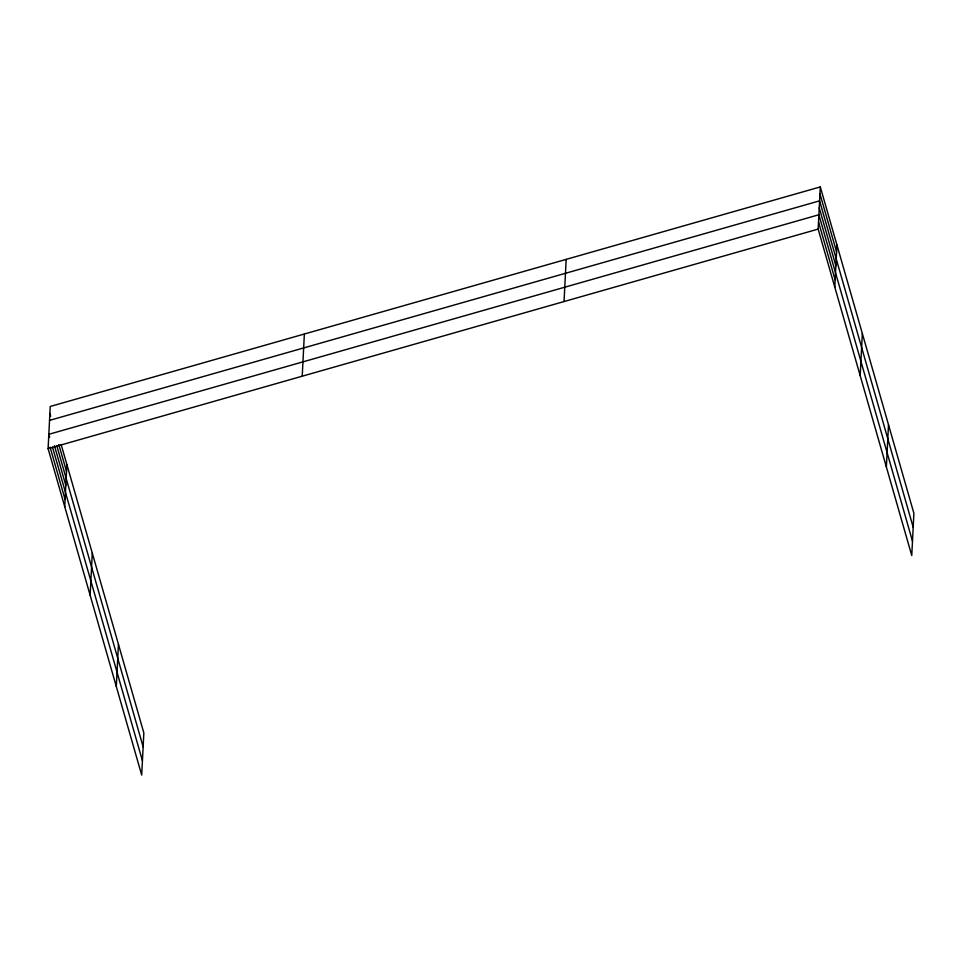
<?xml version="1.0" encoding="UTF-8"?>
<svg xmlns="http://www.w3.org/2000/svg" width="962" height="962" viewBox="0 0 962 962"><rect width="100%" height="100%" fill="white"/><g stroke="black" fill="none" stroke-linecap="round" stroke-linejoin="round"><path stroke-width="1.44" d="M61.195 444.697L143.843 732.9L141.703 775.083L48.1 448.653L50.24 406.469L820.297 186.917L913.9 513.347L911.76 555.531L818.157 229.1L820.297 186.917M64.743 506.697L66.883 464.514M90.139 595.262L92.28 553.078M116.306 686.519L118.446 644.336M302.224 376.202L304.353 334.018M564.045 301.551L566.173 259.367M834.8 287.145L836.94 244.961M860.196 375.709L862.337 333.525M886.363 466.955L888.503 424.771M49.531 420.394L819.588 200.842L913.191 527.26M48.1 448.653L818.157 229.1M819.949 193.879L836.591 251.912M819.239 207.792L835.882 265.837M912.493 541.185L818.89 214.754L48.822 434.319L49.639 437.145M818.518 221.933L835.172 279.966M49.88 413.432L50.697 416.269M58.814 444.576L66.534 471.476M56.842 445.875L143.134 746.825M54.461 445.755L65.825 485.401M52.477 447.053L142.424 760.738M50.084 447.15L65.103 499.531"/></g></svg>
